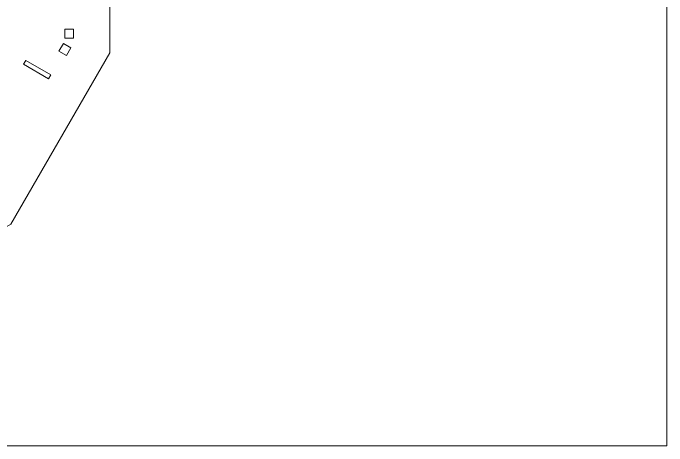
# Model space of a CAD drawing. Header units: millimetres. Extents: x -450 to 450, y -969 to 969.
# Drawn here: x -1.8 to 450, y -301.6 to -2.4 of the extents above; entities that cross this region are included whole.
import ezdxf

# ---------------------------------------------------------------- set-up
doc = ezdxf.new("R2010")
doc.units = ezdxf.units.MM
doc.header["$MEASUREMENT"] = 0
doc.layers.add('Camada 1', color=7, linetype='Continuous')

msp = doc.modelspace()

# ---------------------------------------------------------------- linework, layer by layer
at = {"layer": 'Camada 1', "color": 254, "lineweight": 20}
msp.add_lwpolyline([(-450, -301.6081), (450, -301.6081), (450, 298.3919), (-450, 298.3919), (-450, -301.6081)], close=True, dxfattribs=at)
at = {"layer": 'Camada 1', "color": 230, "lineweight": 20}
for points, knots in [([(65, -29.9351), (65, -29.9351), (65, 106.7189), (65, 106.7189), (65, 106.7189), (65, 106.7189), (-3.327, 225.0649), (-3.327, 225.0649), (-3.327, 225.0649), (-3.327, 225.0649), (-121.673, 293.3919), (-121.673, 293.3919), (-121.673, 293.3919), (-121.673, 293.3919), (-258.327, 293.3919), (-258.327, 293.3919), (-258.327, 293.3919), (-258.327, 293.3919), (-376.673, 225.0649), (-376.673, 225.0649), (-376.673, 225.0649), (-376.673, 225.0649), (-445, 106.7189), (-445, 106.7189), (-445, 106.7189), (-445, 106.7189), (-445, -29.9351), (-445, -29.9351), (-445, -29.9351), (-445, -29.9351), (-376.673, -148.2811), (-376.673, -148.2811), (-376.673, -148.2811), (-376.673, -148.2811), (-258.327, -216.6081), (-258.327, -216.6081), (-258.327, -216.6081), (-258.327, -216.6081), (-121.673, -216.6081), (-121.673, -216.6081), (-121.673, -216.6081), (-121.673, -216.6081), (-3.327, -148.2811), (-3.327, -148.2811), (-3.327, -148.2811), (-3.327, -148.2811), (65, -29.9351), (65, -29.9351)], [0, 0, 0, 0, 0.07692308, 0.07692308, 0.07692308, 0.07692308, 0.15384615, 0.15384615, 0.15384615, 0.15384615, 0.23076923, 0.23076923, 0.23076923, 0.23076923, 0.30769231, 0.30769231, 0.30769231, 0.30769231, 0.38461538, 0.38461538, 0.38461538, 0.38461538, 0.46153846, 0.46153846, 0.46153846, 0.46153846, 0.53846154, 0.53846154, 0.53846154, 0.53846154, 0.61538462, 0.61538462, 0.61538462, 0.61538462, 0.69230769, 0.69230769, 0.69230769, 0.69230769, 0.76923077, 0.76923077, 0.76923077, 0.76923077, 0.84615385, 0.84615385, 0.84615385, 0.84615385, 1, 1, 1, 1]), ([(34, -19.6081), (34, -19.6081), (34, -13.3809), (34, -13.3809), (34, -13.3809), (34, -13.3809), (40, -13.3809), (40, -13.3809), (40, -13.3809), (40, -13.3809), (40, -19.6081), (40, -19.6081), (40, -19.6081), (40, -19.6081), (34, -19.6081), (34, -19.6081)], [0, 0, 0, 0, 0.2, 0.2, 0.2, 0.2, 0.4, 0.4, 0.4, 0.4, 0.6, 0.6, 0.6, 0.6, 1, 1, 1, 1]), ([(29.8761, -28.7716), (29.8761, -28.7716), (32.9897, -23.3786), (32.9897, -23.3786), (32.9897, -23.3786), (32.9897, -23.3786), (38.1858, -26.3786), (38.1858, -26.3786), (38.1858, -26.3786), (38.1858, -26.3786), (35.0722, -31.7716), (35.0722, -31.7716), (35.0722, -31.7716), (35.0722, -31.7716), (29.8761, -28.7716), (29.8761, -28.7716)], [0, 0, 0, 0, 0.2, 0.2, 0.2, 0.2, 0.4, 0.4, 0.4, 0.4, 0.6, 0.6, 0.6, 0.6, 1, 1, 1, 1]), ([(5.3776, -37.7476), (5.3776, -37.7476), (6.8776, -35.1496), (6.8776, -35.1496), (6.8776, -35.1496), (6.8776, -35.1496), (24.1981, -45.1496), (24.1981, -45.1496), (24.1981, -45.1496), (24.1981, -45.1496), (22.6981, -47.7476), (22.6981, -47.7476), (22.6981, -47.7476), (22.6981, -47.7476), (5.3776, -37.7476), (5.3776, -37.7476)], [0, 0, 0, 0, 0.2, 0.2, 0.2, 0.2, 0.4, 0.4, 0.4, 0.4, 0.6, 0.6, 0.6, 0.6, 1, 1, 1, 1])]:
    msp.add_open_spline(points, degree=3, knots=knots, dxfattribs=at)

doc.saveas('drawing.dxf')
